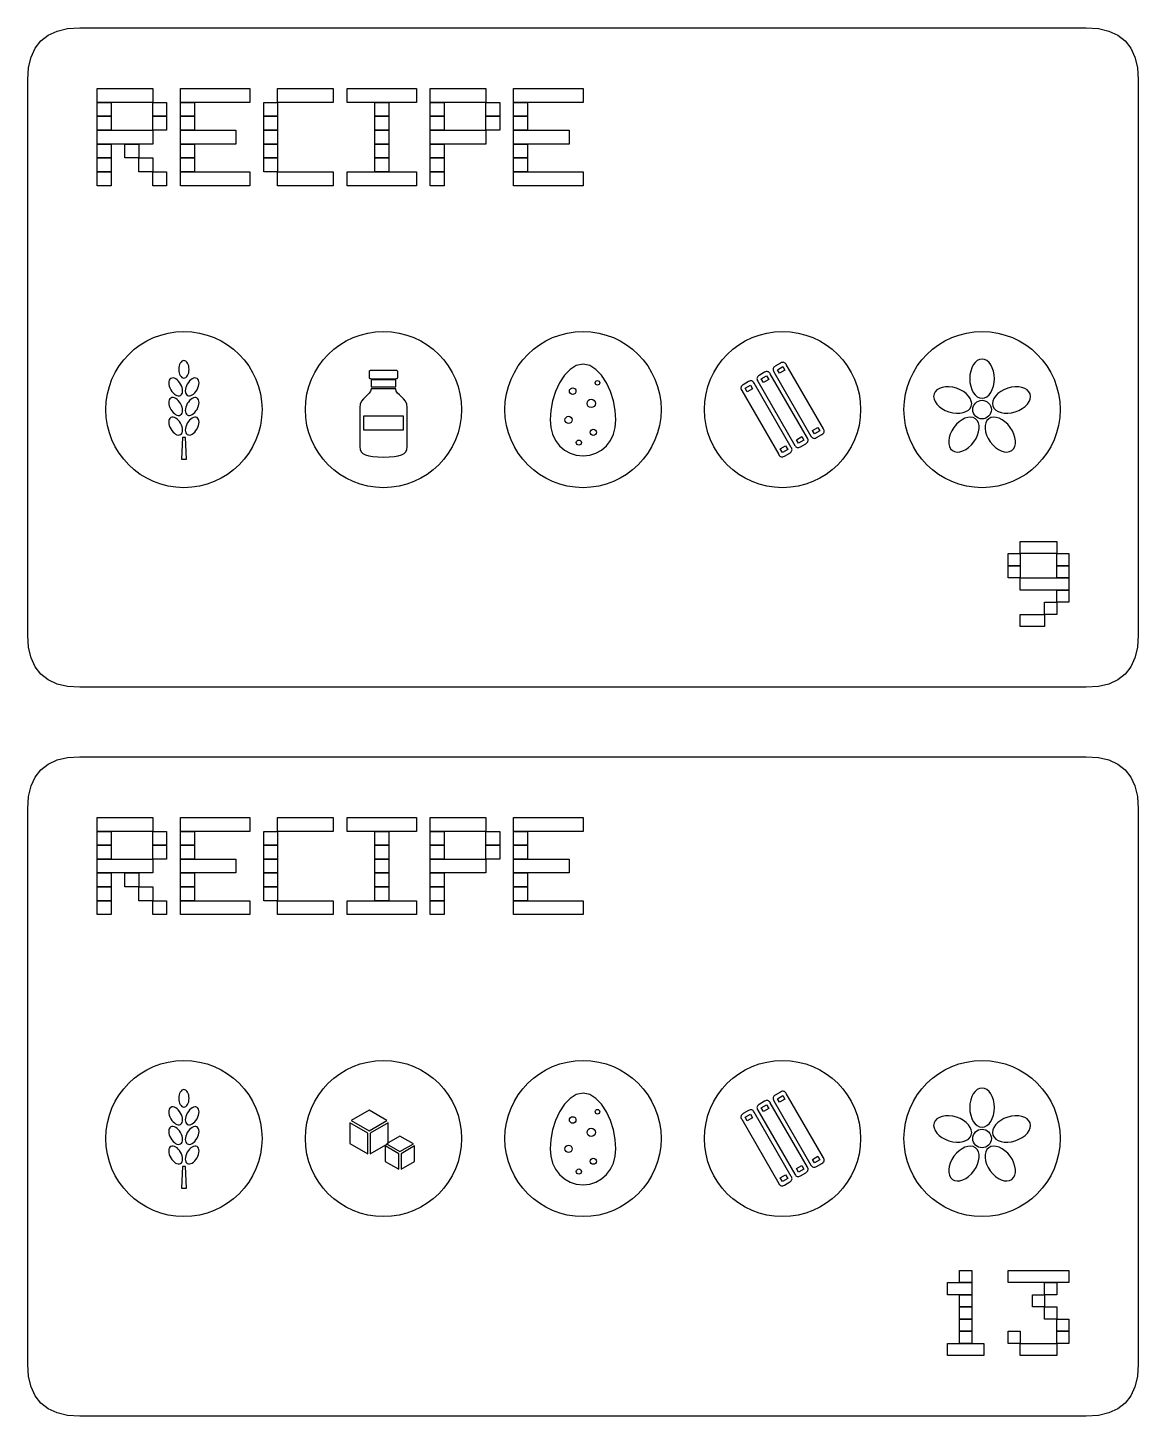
# Model space of a CAD drawing. Extents: x 4 to 296, y 4 to 585.
# Drawn here: x 4 to 68, y 147 to 227 of the extents above; entities that cross this region are included whole.
import ezdxf

# ---------------------------------------------------------------- set-up
doc = ezdxf.new("R2010")
doc.units = 0
doc.layers.add('CUT', color=1, linetype='CONTINUOUS')
doc.layers.add('RASTER', color=7, linetype='CONTINUOUS')

msp = doc.modelspace()

# ---------------------------------------------------------------- linework, layer by layer
at = {"layer": 'CUT'}
for points in [[(4, 224), (4.047, 224.703), (4.188, 225.313), (4.422, 225.828), (4.75, 226.25), (5.172, 226.578), (5.688, 226.813), (6.297, 226.953), (7, 227), (65, 227), (65.703, 226.953), (66.313, 226.813), (66.828, 226.578), (67.25, 226.25), (67.578, 225.828), (67.813, 225.313), (67.953, 224.703), (68, 224), (68, 192), (67.953, 191.297), (67.813, 190.688), (67.578, 190.172), (67.25, 189.75), (66.828, 189.422), (66.313, 189.188), (65.703, 189.047), (65, 189), (7, 189), (6.297, 189.047), (5.688, 189.188), (5.172, 189.422), (4.75, 189.75), (4.422, 190.172), (4.188, 190.688), (4.047, 191.297), (4, 192)], [(4, 182), (4.047, 182.703), (4.188, 183.313), (4.422, 183.828), (4.75, 184.25), (5.172, 184.578), (5.688, 184.813), (6.297, 184.953), (7, 185), (65, 185), (65.703, 184.953), (66.313, 184.813), (66.828, 184.578), (67.25, 184.25), (67.578, 183.828), (67.813, 183.313), (67.953, 182.703), (68, 182), (68, 150), (67.953, 149.297), (67.813, 148.688), (67.578, 148.172), (67.25, 147.75), (66.828, 147.422), (66.313, 147.188), (65.703, 147.047), (65, 147), (7, 147), (6.297, 147.047), (5.688, 147.188), (5.172, 147.422), (4.75, 147.75), (4.422, 148.172), (4.188, 148.688), (4.047, 149.297), (4, 150)]]:
    msp.add_lwpolyline(points, close=True, dxfattribs=at)
at = {"layer": 'RASTER'}
for points in [[(8, 223.5), (11.2, 223.5), (11.2, 222.7), (8, 222.7)], [(12.8, 223.5), (16.8, 223.5), (16.8, 222.7), (12.8, 222.7)], [(18.4, 223.5), (21.6, 223.5), (21.6, 222.7), (18.4, 222.7)], [(22.4, 223.5), (26.4, 223.5), (26.4, 222.7), (22.4, 222.7)], [(27.2, 223.5), (30.4, 223.5), (30.4, 222.7), (27.2, 222.7)], [(32, 223.5), (36, 223.5), (36, 222.7), (32, 222.7)], [(8, 222.7), (8.8, 222.7), (8.8, 221.9), (8, 221.9)], [(11.2, 222.7), (12, 222.7), (12, 221.9), (11.2, 221.9)], [(12.8, 222.7), (13.6, 222.7), (13.6, 221.9), (12.8, 221.9)], [(17.6, 222.7), (18.4, 222.7), (18.4, 221.9), (17.6, 221.9)], [(24, 222.7), (24.8, 222.7), (24.8, 221.9), (24, 221.9)], [(27.2, 222.7), (28, 222.7), (28, 221.9), (27.2, 221.9)], [(30.4, 222.7), (31.2, 222.7), (31.2, 221.9), (30.4, 221.9)], [(32, 222.7), (32.8, 222.7), (32.8, 221.9), (32, 221.9)], [(8, 221.9), (8.8, 221.9), (8.8, 221.1), (8, 221.1)], [(11.2, 221.9), (12, 221.9), (12, 221.1), (11.2, 221.1)], [(12.8, 221.9), (13.6, 221.9), (13.6, 221.1), (12.8, 221.1)], [(17.6, 221.9), (18.4, 221.9), (18.4, 221.1), (17.6, 221.1)], [(24, 221.9), (24.8, 221.9), (24.8, 221.1), (24, 221.1)], [(27.2, 221.9), (28, 221.9), (28, 221.1), (27.2, 221.1)], [(30.4, 221.9), (31.2, 221.9), (31.2, 221.1), (30.4, 221.1)], [(32, 221.9), (32.8, 221.9), (32.8, 221.1), (32, 221.1)], [(8, 221.1), (11.2, 221.1), (11.2, 220.3), (8, 220.3)], [(12.8, 221.1), (16, 221.1), (16, 220.3), (12.8, 220.3)], [(17.6, 221.1), (18.4, 221.1), (18.4, 220.3), (17.6, 220.3)], [(24, 221.1), (24.8, 221.1), (24.8, 220.3), (24, 220.3)], [(27.2, 221.1), (30.4, 221.1), (30.4, 220.3), (27.2, 220.3)], [(32, 221.1), (35.2, 221.1), (35.2, 220.3), (32, 220.3)], [(8, 220.3), (8.8, 220.3), (8.8, 219.5), (8, 219.5)], [(9.6, 220.3), (10.4, 220.3), (10.4, 219.5), (9.6, 219.5)], [(12.8, 220.3), (13.6, 220.3), (13.6, 219.5), (12.8, 219.5)], [(17.6, 220.3), (18.4, 220.3), (18.4, 219.5), (17.6, 219.5)], [(24, 220.3), (24.8, 220.3), (24.8, 219.5), (24, 219.5)], [(27.2, 220.3), (28, 220.3), (28, 219.5), (27.2, 219.5)], [(32, 220.3), (32.8, 220.3), (32.8, 219.5), (32, 219.5)], [(8, 219.5), (8.8, 219.5), (8.8, 218.7), (8, 218.7)], [(10.4, 219.5), (11.2, 219.5), (11.2, 218.7), (10.4, 218.7)], [(12.8, 219.5), (13.6, 219.5), (13.6, 218.7), (12.8, 218.7)], [(17.6, 219.5), (18.4, 219.5), (18.4, 218.7), (17.6, 218.7)], [(24, 219.5), (24.8, 219.5), (24.8, 218.7), (24, 218.7)], [(27.2, 219.5), (28, 219.5), (28, 218.7), (27.2, 218.7)], [(32, 219.5), (32.8, 219.5), (32.8, 218.7), (32, 218.7)], [(8, 218.7), (8.8, 218.7), (8.8, 217.9), (8, 217.9)], [(11.2, 218.7), (12, 218.7), (12, 217.9), (11.2, 217.9)], [(12.8, 218.7), (16.8, 218.7), (16.8, 217.9), (12.8, 217.9)], [(18.4, 218.7), (21.6, 218.7), (21.6, 217.9), (18.4, 217.9)], [(22.4, 218.7), (26.4, 218.7), (26.4, 217.9), (22.4, 217.9)], [(27.2, 218.7), (28, 218.7), (28, 217.9), (27.2, 217.9)], [(32, 218.7), (36, 218.7), (36, 217.9), (32, 217.9)], [(13.297, 207.317), (13.291, 207.418), (13.274, 207.513), (13.246, 207.599), (13.21, 207.674), (13.166, 207.735), (13.116, 207.782), (13.06, 207.811), (13, 207.822), (12.94, 207.811), (12.884, 207.782), (12.834, 207.735), (12.79, 207.674), (12.754, 207.599), (12.726, 207.513), (12.709, 207.418), (12.703, 207.317), (12.709, 207.215), (12.726, 207.12), (12.754, 207.034), (12.79, 206.96), (12.834, 206.898), (12.884, 206.851), (12.94, 206.822), (13, 206.812), (13.06, 206.822), (13.116, 206.851), (13.166, 206.898), (13.21, 206.96), (13.246, 207.034), (13.274, 207.12), (13.291, 207.215), (13.297, 207.317)], [(23.668, 207.138), (23.668, 206.901), (23.67, 206.873), (23.676, 206.849), (23.685, 206.828), (23.698, 206.812), (23.715, 206.799), (23.735, 206.789), (23.759, 206.784), (23.787, 206.782), (25.213, 206.782), (25.241, 206.784), (25.265, 206.789), (25.285, 206.799), (25.302, 206.812), (25.315, 206.828), (25.324, 206.849), (25.33, 206.873), (25.332, 206.901), (25.332, 207.138), (25.33, 207.166), (25.324, 207.19), (25.315, 207.211), (25.302, 207.228), (25.285, 207.24), (25.265, 207.25), (25.241, 207.255), (25.213, 207.257), (23.787, 207.257), (23.759, 207.255), (23.735, 207.25), (23.715, 207.24), (23.698, 207.228), (23.685, 207.211), (23.676, 207.19), (23.67, 207.166), (23.668, 207.138)], [(36, 207.614), (35.611, 207.534), (35.252, 207.313), (34.929, 206.975), (34.649, 206.544), (34.419, 206.047), (34.246, 205.509), (34.137, 204.953), (34.099, 204.406), (34.137, 203.976), (34.246, 203.58), (34.419, 203.226), (34.649, 202.921), (34.929, 202.672), (35.252, 202.485), (35.611, 202.368), (36, 202.327), (36.389, 202.368), (36.748, 202.485), (37.071, 202.672), (37.351, 202.921), (37.581, 203.226), (37.754, 203.58), (37.863, 203.976), (37.901, 204.406), (37.863, 204.953), (37.754, 205.509), (37.581, 206.047), (37.351, 206.544), (37.071, 206.975), (36.748, 207.313), (36.389, 207.534), (36, 207.614)], [(46.997, 207.179), (49.135, 203.475), (49.166, 203.428), (49.2, 203.392), (49.236, 203.366), (49.276, 203.35), (49.318, 203.344), (49.362, 203.349), (49.41, 203.363), (49.46, 203.388), (49.768, 203.566), (49.815, 203.597), (49.851, 203.631), (49.877, 203.667), (49.893, 203.707), (49.899, 203.748), (49.894, 203.793), (49.88, 203.841), (49.855, 203.891), (47.717, 207.594), (47.686, 207.641), (47.652, 207.677), (47.616, 207.703), (47.576, 207.719), (47.534, 207.725), (47.49, 207.72), (47.442, 207.706), (47.392, 207.681), (47.084, 207.503), (47.037, 207.472), (47.001, 207.438), (46.975, 207.402), (46.959, 207.363), (46.953, 207.321), (46.958, 207.276), (46.972, 207.229), (46.997, 207.179)], [(47.202, 207.297), (47.511, 207.476), (47.63, 207.27), (47.321, 207.092), (47.202, 207.297)], [(59.713, 206.782), (59.698, 207.009), (59.657, 207.221), (59.591, 207.413), (59.504, 207.58), (59.399, 207.718), (59.277, 207.822), (59.144, 207.888), (59, 207.911), (58.856, 207.888), (58.723, 207.822), (58.601, 207.718), (58.496, 207.58), (58.409, 207.413), (58.343, 207.221), (58.302, 207.009), (58.287, 206.782), (58.302, 206.555), (58.343, 206.343), (58.409, 206.151), (58.496, 205.984), (58.601, 205.846), (58.723, 205.742), (58.856, 205.676), (59, 205.653), (59.144, 205.676), (59.277, 205.742), (59.399, 205.846), (59.504, 205.984), (59.591, 206.151), (59.657, 206.343), (59.698, 206.555), (59.713, 206.782)], [(12.808, 206.47), (12.745, 206.565), (12.676, 206.648), (12.602, 206.715), (12.525, 206.768), (12.449, 206.803), (12.375, 206.821), (12.305, 206.818), (12.243, 206.795), (12.191, 206.753), (12.155, 206.694), (12.133, 206.621), (12.125, 206.537), (12.132, 206.445), (12.154, 206.347), (12.191, 206.245), (12.242, 206.143), (12.304, 206.048), (12.374, 205.966), (12.448, 205.898), (12.524, 205.846), (12.601, 205.81), (12.675, 205.793), (12.744, 205.795), (12.807, 205.818), (12.858, 205.861), (12.895, 205.92), (12.917, 205.993), (12.924, 206.077), (12.917, 206.169), (12.895, 206.267), (12.859, 206.368), (12.808, 206.47)], [(13.758, 206.143), (13.809, 206.245), (13.846, 206.347), (13.868, 206.445), (13.875, 206.537), (13.867, 206.621), (13.845, 206.694), (13.809, 206.753), (13.757, 206.795), (13.695, 206.818), (13.625, 206.821), (13.551, 206.803), (13.475, 206.768), (13.398, 206.715), (13.324, 206.648), (13.255, 206.565), (13.192, 206.47), (13.141, 206.368), (13.105, 206.267), (13.083, 206.169), (13.076, 206.077), (13.083, 205.993), (13.105, 205.92), (13.142, 205.861), (13.193, 205.818), (13.256, 205.795), (13.325, 205.793), (13.399, 205.81), (13.476, 205.846), (13.552, 205.898), (13.626, 205.966), (13.696, 206.048), (13.758, 206.143)], [(23.787, 206.723), (23.787, 206.307), (25.213, 206.307), (25.213, 206.723), (23.787, 206.723)], [(45.145, 206.109), (47.283, 202.406), (47.314, 202.359), (47.348, 202.323), (47.384, 202.297), (47.424, 202.281), (47.466, 202.275), (47.51, 202.28), (47.558, 202.294), (47.608, 202.319), (47.916, 202.497), (47.963, 202.528), (47.999, 202.562), (48.025, 202.598), (48.041, 202.637), (48.047, 202.679), (48.042, 202.724), (48.028, 202.771), (48.003, 202.821), (45.865, 206.525), (45.834, 206.572), (45.8, 206.608), (45.764, 206.634), (45.724, 206.65), (45.682, 206.656), (45.638, 206.651), (45.59, 206.637), (45.54, 206.612), (45.232, 206.434), (45.185, 206.403), (45.149, 206.369), (45.123, 206.333), (45.107, 206.293), (45.101, 206.252), (45.106, 206.207), (45.12, 206.159), (45.145, 206.109)], [(45.351, 206.228), (45.659, 206.406), (45.778, 206.201), (45.469, 206.022), (45.351, 206.228)], [(46.071, 206.644), (48.209, 202.94), (48.24, 202.894), (48.274, 202.858), (48.31, 202.832), (48.35, 202.816), (48.392, 202.81), (48.436, 202.814), (48.484, 202.829), (48.534, 202.853), (48.842, 203.031), (48.889, 203.062), (48.925, 203.096), (48.951, 203.133), (48.967, 203.172), (48.973, 203.214), (48.968, 203.259), (48.954, 203.306), (48.929, 203.356), (46.791, 207.06), (46.76, 207.106), (46.726, 207.142), (46.69, 207.168), (46.65, 207.184), (46.608, 207.19), (46.564, 207.186), (46.516, 207.171), (46.466, 207.147), (46.158, 206.969), (46.111, 206.938), (46.075, 206.904), (46.049, 206.867), (46.033, 206.828), (46.027, 206.786), (46.032, 206.741), (46.046, 206.694), (46.071, 206.644)], [(46.276, 206.763), (46.585, 206.941), (46.704, 206.735), (46.395, 206.557), (46.276, 206.763)], [(12.808, 205.342), (12.745, 205.437), (12.676, 205.519), (12.602, 205.587), (12.525, 205.639), (12.449, 205.675), (12.375, 205.692), (12.305, 205.69), (12.243, 205.667), (12.191, 205.624), (12.155, 205.565), (12.133, 205.492), (12.125, 205.408), (12.132, 205.316), (12.154, 205.218), (12.191, 205.117), (12.242, 205.015), (12.304, 204.92), (12.374, 204.837), (12.448, 204.77), (12.524, 204.717), (12.601, 204.682), (12.675, 204.664), (12.744, 204.667), (12.807, 204.69), (12.858, 204.732), (12.895, 204.791), (12.917, 204.864), (12.924, 204.948), (12.917, 205.04), (12.895, 205.138), (12.859, 205.24), (12.808, 205.342)], [(13.758, 205.015), (13.809, 205.117), (13.846, 205.218), (13.868, 205.316), (13.875, 205.408), (13.867, 205.492), (13.845, 205.565), (13.809, 205.624), (13.757, 205.667), (13.695, 205.69), (13.625, 205.692), (13.551, 205.675), (13.475, 205.639), (13.398, 205.587), (13.324, 205.519), (13.255, 205.437), (13.192, 205.342), (13.141, 205.24), (13.105, 205.138), (13.083, 205.04), (13.076, 204.948), (13.083, 204.864), (13.105, 204.791), (13.142, 204.732), (13.193, 204.69), (13.256, 204.667), (13.325, 204.664), (13.399, 204.682), (13.476, 204.717), (13.552, 204.77), (13.626, 204.837), (13.696, 204.92), (13.758, 205.015)], [(23.787, 206.188), (23.759, 206.064), (23.685, 205.954), (23.58, 205.85), (23.461, 205.743), (23.341, 205.624), (23.236, 205.486), (23.162, 205.321), (23.134, 205.119), (23.134, 202.862), (23.154, 202.7), (23.214, 202.568), (23.315, 202.465), (23.461, 202.386), (23.65, 202.33), (23.886, 202.294), (24.168, 202.274), (24.5, 202.268), (24.832, 202.274), (25.114, 202.294), (25.35, 202.33), (25.539, 202.386), (25.685, 202.465), (25.786, 202.568), (25.846, 202.7), (25.866, 202.862), (25.866, 205.119), (25.838, 205.321), (25.764, 205.486), (25.659, 205.624), (25.54, 205.743), (25.42, 205.85), (25.315, 205.954), (25.241, 206.064), (25.213, 206.188), (23.787, 206.188)], [(57.525, 206.229), (57.305, 206.285), (57.09, 206.311), (56.888, 206.308), (56.702, 206.277), (56.538, 206.219), (56.402, 206.136), (56.298, 206.029), (56.232, 205.899), (56.209, 205.756), (56.23, 205.608), (56.292, 205.461), (56.39, 205.318), (56.522, 205.184), (56.684, 205.062), (56.873, 204.957), (57.085, 204.873), (57.306, 204.816), (57.52, 204.79), (57.723, 204.794), (57.908, 204.825), (58.072, 204.882), (58.208, 204.965), (58.312, 205.072), (58.379, 205.202), (58.401, 205.346), (58.38, 205.493), (58.318, 205.641), (58.22, 205.783), (58.088, 205.918), (57.926, 206.04), (57.737, 206.145), (57.525, 206.229)], [(60.915, 204.873), (61.127, 204.957), (61.316, 205.062), (61.478, 205.184), (61.61, 205.318), (61.708, 205.461), (61.77, 205.608), (61.791, 205.756), (61.768, 205.899), (61.702, 206.029), (61.598, 206.136), (61.462, 206.219), (61.298, 206.277), (61.112, 206.308), (60.91, 206.311), (60.695, 206.285), (60.475, 206.229), (60.263, 206.145), (60.074, 206.04), (59.912, 205.918), (59.78, 205.783), (59.682, 205.641), (59.62, 205.493), (59.599, 205.346), (59.621, 205.202), (59.688, 205.072), (59.792, 204.965), (59.928, 204.882), (60.092, 204.825), (60.277, 204.794), (60.48, 204.79), (60.694, 204.816), (60.915, 204.873)], [(12.808, 204.213), (12.745, 204.308), (12.676, 204.39), (12.602, 204.458), (12.525, 204.511), (12.449, 204.546), (12.375, 204.563), (12.305, 204.561), (12.243, 204.538), (12.191, 204.495), (12.155, 204.436), (12.133, 204.364), (12.125, 204.28), (12.132, 204.187), (12.154, 204.089), (12.191, 203.988), (12.242, 203.886), (12.304, 203.791), (12.374, 203.709), (12.448, 203.641), (12.524, 203.589), (12.601, 203.553), (12.675, 203.536), (12.744, 203.538), (12.807, 203.561), (12.858, 203.604), (12.895, 203.663), (12.917, 203.736), (12.924, 203.82), (12.917, 203.912), (12.895, 204.01), (12.859, 204.111), (12.808, 204.213)], [(13.758, 203.886), (13.809, 203.988), (13.846, 204.089), (13.868, 204.187), (13.875, 204.28), (13.867, 204.364), (13.845, 204.436), (13.809, 204.495), (13.757, 204.538), (13.695, 204.561), (13.625, 204.563), (13.551, 204.546), (13.475, 204.511), (13.398, 204.458), (13.324, 204.39), (13.255, 204.308), (13.192, 204.213), (13.141, 204.111), (13.105, 204.01), (13.083, 203.912), (13.076, 203.82), (13.083, 203.736), (13.105, 203.663), (13.142, 203.604), (13.193, 203.561), (13.256, 203.538), (13.325, 203.536), (13.399, 203.553), (13.476, 203.589), (13.552, 203.641), (13.626, 203.709), (13.696, 203.791), (13.758, 203.886)], [(23.371, 204.644), (25.629, 204.644), (25.629, 203.812), (23.371, 203.812), (23.371, 204.644)], [(57.376, 203.977), (57.254, 203.785), (57.163, 203.589), (57.103, 203.395), (57.076, 203.209), (57.08, 203.035), (57.117, 202.88), (57.186, 202.748), (57.289, 202.645), (57.419, 202.579), (57.566, 202.554), (57.725, 202.567), (57.891, 202.616), (58.06, 202.7), (58.226, 202.817), (58.384, 202.964), (58.529, 203.139), (58.651, 203.332), (58.742, 203.528), (58.802, 203.721), (58.829, 203.908), (58.825, 204.081), (58.788, 204.237), (58.719, 204.368), (58.616, 204.471), (58.486, 204.537), (58.339, 204.563), (58.18, 204.55), (58.014, 204.5), (57.845, 204.416), (57.679, 204.3), (57.521, 204.153), (57.376, 203.977)], [(59.471, 203.139), (59.616, 202.964), (59.774, 202.817), (59.94, 202.7), (60.109, 202.616), (60.275, 202.567), (60.434, 202.554), (60.581, 202.579), (60.711, 202.645), (60.814, 202.748), (60.883, 202.88), (60.92, 203.035), (60.924, 203.209), (60.897, 203.395), (60.837, 203.589), (60.746, 203.785), (60.624, 203.977), (60.479, 204.153), (60.321, 204.3), (60.155, 204.416), (59.986, 204.5), (59.82, 204.55), (59.661, 204.563), (59.514, 204.537), (59.384, 204.471), (59.281, 204.368), (59.212, 204.237), (59.175, 204.081), (59.171, 203.908), (59.198, 203.721), (59.258, 203.528), (59.349, 203.332), (59.471, 203.139)], [(12.911, 203.396), (12.852, 202.149), (13.149, 202.149), (13.089, 203.396), (12.911, 203.396)], [(48.296, 203.265), (48.605, 203.443), (48.724, 203.237), (48.415, 203.059), (48.296, 203.265)], [(49.222, 203.799), (49.531, 203.978), (49.649, 203.772), (49.341, 203.594), (49.222, 203.799)], [(47.37, 202.73), (47.679, 202.908), (47.798, 202.703), (47.489, 202.524), (47.37, 202.73)], [(61.2, 197.4), (63.3, 197.4), (63.3, 196.7), (61.2, 196.7)], [(60.5, 196.7), (61.2, 196.7), (61.2, 196), (60.5, 196)], [(60.5, 196), (61.2, 196), (61.2, 195.3), (60.5, 195.3)], [(63.3, 196.7), (64, 196.7), (64, 196), (63.3, 196)], [(63.3, 196), (64, 196), (64, 195.3), (63.3, 195.3)], [(61.2, 195.3), (64, 195.3), (64, 194.6), (61.2, 194.6)], [(63.3, 194.6), (64, 194.6), (64, 193.9), (63.3, 193.9)], [(62.6, 193.9), (63.3, 193.9), (63.3, 193.2), (62.6, 193.2)], [(61.2, 193.2), (62.6, 193.2), (62.6, 192.5), (61.2, 192.5)], [(8, 181.5), (11.2, 181.5), (11.2, 180.7), (8, 180.7)], [(12.8, 181.5), (16.8, 181.5), (16.8, 180.7), (12.8, 180.7)], [(18.4, 181.5), (21.6, 181.5), (21.6, 180.7), (18.4, 180.7)], [(22.4, 181.5), (26.4, 181.5), (26.4, 180.7), (22.4, 180.7)], [(27.2, 181.5), (30.4, 181.5), (30.4, 180.7), (27.2, 180.7)], [(32, 181.5), (36, 181.5), (36, 180.7), (32, 180.7)], [(8, 180.7), (8.8, 180.7), (8.8, 179.9), (8, 179.9)], [(11.2, 180.7), (12, 180.7), (12, 179.9), (11.2, 179.9)], [(12.8, 180.7), (13.6, 180.7), (13.6, 179.9), (12.8, 179.9)], [(17.6, 180.7), (18.4, 180.7), (18.4, 179.9), (17.6, 179.9)], [(24, 180.7), (24.8, 180.7), (24.8, 179.9), (24, 179.9)], [(27.2, 180.7), (28, 180.7), (28, 179.9), (27.2, 179.9)], [(30.4, 180.7), (31.2, 180.7), (31.2, 179.9), (30.4, 179.9)], [(32, 180.7), (32.8, 180.7), (32.8, 179.9), (32, 179.9)], [(8, 179.9), (8.8, 179.9), (8.8, 179.1), (8, 179.1)], [(11.2, 179.9), (12, 179.9), (12, 179.1), (11.2, 179.1)], [(12.8, 179.9), (13.6, 179.9), (13.6, 179.1), (12.8, 179.1)], [(17.6, 179.9), (18.4, 179.9), (18.4, 179.1), (17.6, 179.1)], [(24, 179.9), (24.8, 179.9), (24.8, 179.1), (24, 179.1)], [(27.2, 179.9), (28, 179.9), (28, 179.1), (27.2, 179.1)], [(30.4, 179.9), (31.2, 179.9), (31.2, 179.1), (30.4, 179.1)], [(32, 179.9), (32.8, 179.9), (32.8, 179.1), (32, 179.1)], [(8, 179.1), (11.2, 179.1), (11.2, 178.3), (8, 178.3)], [(12.8, 179.1), (16, 179.1), (16, 178.3), (12.8, 178.3)], [(17.6, 179.1), (18.4, 179.1), (18.4, 178.3), (17.6, 178.3)], [(24, 179.1), (24.8, 179.1), (24.8, 178.3), (24, 178.3)], [(27.2, 179.1), (30.4, 179.1), (30.4, 178.3), (27.2, 178.3)], [(32, 179.1), (35.2, 179.1), (35.2, 178.3), (32, 178.3)], [(8, 178.3), (8.8, 178.3), (8.8, 177.5), (8, 177.5)], [(9.6, 178.3), (10.4, 178.3), (10.4, 177.5), (9.6, 177.5)], [(12.8, 178.3), (13.6, 178.3), (13.6, 177.5), (12.8, 177.5)], [(17.6, 178.3), (18.4, 178.3), (18.4, 177.5), (17.6, 177.5)], [(24, 178.3), (24.8, 178.3), (24.8, 177.5), (24, 177.5)], [(27.2, 178.3), (28, 178.3), (28, 177.5), (27.2, 177.5)], [(32, 178.3), (32.8, 178.3), (32.8, 177.5), (32, 177.5)], [(8, 177.5), (8.8, 177.5), (8.8, 176.7), (8, 176.7)], [(10.4, 177.5), (11.2, 177.5), (11.2, 176.7), (10.4, 176.7)], [(12.8, 177.5), (13.6, 177.5), (13.6, 176.7), (12.8, 176.7)], [(17.6, 177.5), (18.4, 177.5), (18.4, 176.7), (17.6, 176.7)], [(24, 177.5), (24.8, 177.5), (24.8, 176.7), (24, 176.7)], [(27.2, 177.5), (28, 177.5), (28, 176.7), (27.2, 176.7)], [(32, 177.5), (32.8, 177.5), (32.8, 176.7), (32, 176.7)], [(8, 176.7), (8.8, 176.7), (8.8, 175.9), (8, 175.9)], [(11.2, 176.7), (12, 176.7), (12, 175.9), (11.2, 175.9)], [(12.8, 176.7), (16.8, 176.7), (16.8, 175.9), (12.8, 175.9)], [(18.4, 176.7), (21.6, 176.7), (21.6, 175.9), (18.4, 175.9)], [(22.4, 176.7), (26.4, 176.7), (26.4, 175.9), (22.4, 175.9)], [(27.2, 176.7), (28, 176.7), (28, 175.9), (27.2, 175.9)], [(32, 176.7), (36, 176.7), (36, 175.9), (32, 175.9)], [(13.297, 165.317), (13.291, 165.418), (13.274, 165.513), (13.246, 165.599), (13.21, 165.674), (13.166, 165.735), (13.116, 165.782), (13.06, 165.811), (13, 165.822), (12.94, 165.811), (12.884, 165.782), (12.834, 165.735), (12.79, 165.674), (12.754, 165.599), (12.726, 165.513), (12.709, 165.418), (12.703, 165.317), (12.709, 165.215), (12.726, 165.12), (12.754, 165.034), (12.79, 164.96), (12.834, 164.898), (12.884, 164.851), (12.94, 164.822), (13, 164.812), (13.06, 164.822), (13.116, 164.851), (13.166, 164.898), (13.21, 164.96), (13.246, 165.034), (13.274, 165.12), (13.291, 165.215), (13.297, 165.317)], [(36, 165.614), (35.611, 165.534), (35.252, 165.313), (34.929, 164.975), (34.649, 164.544), (34.419, 164.047), (34.246, 163.509), (34.137, 162.953), (34.099, 162.406), (34.137, 161.976), (34.246, 161.58), (34.419, 161.226), (34.649, 160.921), (34.929, 160.672), (35.252, 160.485), (35.611, 160.368), (36, 160.327), (36.389, 160.368), (36.748, 160.485), (37.071, 160.672), (37.351, 160.921), (37.581, 161.226), (37.754, 161.58), (37.863, 161.976), (37.901, 162.406), (37.863, 162.953), (37.754, 163.509), (37.581, 164.047), (37.351, 164.544), (37.071, 164.975), (36.748, 165.313), (36.389, 165.534), (36, 165.614)], [(46.997, 165.179), (49.135, 161.475), (49.166, 161.428), (49.2, 161.392), (49.236, 161.366), (49.276, 161.35), (49.318, 161.344), (49.362, 161.349), (49.41, 161.363), (49.46, 161.388), (49.768, 161.566), (49.815, 161.597), (49.851, 161.631), (49.877, 161.667), (49.893, 161.707), (49.899, 161.748), (49.894, 161.793), (49.88, 161.841), (49.855, 161.891), (47.717, 165.594), (47.686, 165.641), (47.652, 165.677), (47.616, 165.703), (47.576, 165.719), (47.534, 165.725), (47.49, 165.72), (47.442, 165.706), (47.392, 165.681), (47.084, 165.503), (47.037, 165.472), (47.001, 165.438), (46.975, 165.402), (46.959, 165.363), (46.953, 165.321), (46.958, 165.276), (46.972, 165.229), (46.997, 165.179)], [(59.713, 164.782), (59.698, 165.009), (59.657, 165.221), (59.591, 165.413), (59.504, 165.58), (59.399, 165.718), (59.277, 165.822), (59.144, 165.888), (59, 165.911), (58.856, 165.888), (58.723, 165.822), (58.601, 165.718), (58.496, 165.58), (58.409, 165.413), (58.343, 165.221), (58.302, 165.009), (58.287, 164.782), (58.302, 164.555), (58.343, 164.343), (58.409, 164.151), (58.496, 163.984), (58.601, 163.846), (58.723, 163.742), (58.856, 163.676), (59, 163.653), (59.144, 163.676), (59.277, 163.742), (59.399, 163.846), (59.504, 163.984), (59.591, 164.151), (59.657, 164.343), (59.698, 164.555), (59.713, 164.782)], [(12.808, 164.47), (12.745, 164.565), (12.676, 164.648), (12.602, 164.715), (12.525, 164.768), (12.449, 164.803), (12.375, 164.821), (12.305, 164.818), (12.243, 164.795), (12.191, 164.753), (12.155, 164.694), (12.133, 164.621), (12.125, 164.537), (12.132, 164.445), (12.154, 164.347), (12.191, 164.245), (12.242, 164.143), (12.304, 164.048), (12.374, 163.966), (12.448, 163.898), (12.524, 163.846), (12.601, 163.81), (12.675, 163.793), (12.744, 163.795), (12.807, 163.818), (12.858, 163.861), (12.895, 163.92), (12.917, 163.993), (12.924, 164.077), (12.917, 164.169), (12.895, 164.267), (12.859, 164.368), (12.808, 164.47)], [(13.758, 164.143), (13.809, 164.245), (13.846, 164.347), (13.868, 164.445), (13.875, 164.537), (13.867, 164.621), (13.845, 164.694), (13.809, 164.753), (13.757, 164.795), (13.695, 164.818), (13.625, 164.821), (13.551, 164.803), (13.475, 164.768), (13.398, 164.715), (13.324, 164.648), (13.255, 164.565), (13.192, 164.47), (13.141, 164.368), (13.105, 164.267), (13.083, 164.169), (13.076, 164.077), (13.083, 163.993), (13.105, 163.92), (13.142, 163.861), (13.193, 163.818), (13.256, 163.795), (13.325, 163.793), (13.399, 163.81), (13.476, 163.846), (13.552, 163.898), (13.626, 163.966), (13.696, 164.048), (13.758, 164.143)], [(46.071, 164.644), (48.209, 160.94), (48.24, 160.894), (48.274, 160.858), (48.31, 160.832), (48.35, 160.816), (48.392, 160.81), (48.436, 160.814), (48.484, 160.829), (48.534, 160.853), (48.842, 161.031), (48.889, 161.062), (48.925, 161.096), (48.951, 161.133), (48.967, 161.172), (48.973, 161.214), (48.968, 161.259), (48.954, 161.306), (48.929, 161.356), (46.791, 165.06), (46.76, 165.106), (46.726, 165.142), (46.69, 165.168), (46.65, 165.184), (46.608, 165.19), (46.564, 165.186), (46.516, 165.171), (46.466, 165.147), (46.158, 164.969), (46.111, 164.938), (46.075, 164.904), (46.049, 164.867), (46.033, 164.828), (46.027, 164.786), (46.032, 164.741), (46.046, 164.694), (46.071, 164.644)], [(46.276, 164.763), (46.585, 164.941), (46.704, 164.735), (46.395, 164.557), (46.276, 164.763)], [(47.202, 165.297), (47.511, 165.476), (47.63, 165.27), (47.321, 165.092), (47.202, 165.297)], [(23.668, 164.628), (22.635, 164.034), (23.668, 163.44), (24.702, 164.034), (23.668, 164.628)], [(45.145, 164.109), (47.283, 160.406), (47.314, 160.359), (47.348, 160.323), (47.384, 160.297), (47.424, 160.281), (47.466, 160.275), (47.51, 160.28), (47.558, 160.294), (47.608, 160.319), (47.916, 160.497), (47.963, 160.528), (47.999, 160.562), (48.025, 160.598), (48.041, 160.637), (48.047, 160.679), (48.042, 160.724), (48.028, 160.771), (48.003, 160.821), (45.865, 164.525), (45.834, 164.572), (45.8, 164.608), (45.764, 164.634), (45.724, 164.65), (45.682, 164.656), (45.638, 164.651), (45.59, 164.637), (45.54, 164.612), (45.232, 164.434), (45.185, 164.403), (45.149, 164.369), (45.123, 164.333), (45.107, 164.293), (45.101, 164.252), (45.106, 164.207), (45.12, 164.159), (45.145, 164.109)], [(45.351, 164.228), (45.659, 164.406), (45.778, 164.201), (45.469, 164.022), (45.351, 164.228)], [(57.525, 164.229), (57.305, 164.285), (57.09, 164.311), (56.888, 164.308), (56.702, 164.277), (56.538, 164.219), (56.402, 164.136), (56.298, 164.029), (56.232, 163.899), (56.209, 163.756), (56.23, 163.608), (56.292, 163.461), (56.39, 163.318), (56.522, 163.184), (56.684, 163.062), (56.873, 162.957), (57.085, 162.873), (57.306, 162.816), (57.52, 162.79), (57.723, 162.794), (57.908, 162.825), (58.072, 162.882), (58.208, 162.965), (58.312, 163.072), (58.379, 163.202), (58.401, 163.346), (58.38, 163.493), (58.318, 163.641), (58.22, 163.783), (58.088, 163.918), (57.926, 164.04), (57.737, 164.145), (57.525, 164.229)], [(60.915, 162.873), (61.127, 162.957), (61.316, 163.062), (61.478, 163.184), (61.61, 163.318), (61.708, 163.461), (61.77, 163.608), (61.791, 163.756), (61.768, 163.899), (61.702, 164.029), (61.598, 164.136), (61.462, 164.219), (61.298, 164.277), (61.112, 164.308), (60.91, 164.311), (60.695, 164.285), (60.475, 164.229), (60.263, 164.145), (60.074, 164.04), (59.912, 163.918), (59.78, 163.783), (59.682, 163.641), (59.62, 163.493), (59.599, 163.346), (59.621, 163.202), (59.688, 163.072), (59.792, 162.965), (59.928, 162.882), (60.092, 162.825), (60.277, 162.794), (60.48, 162.79), (60.694, 162.816), (60.915, 162.873)], [(12.808, 163.342), (12.745, 163.437), (12.676, 163.519), (12.602, 163.587), (12.525, 163.639), (12.449, 163.675), (12.375, 163.692), (12.305, 163.69), (12.243, 163.667), (12.191, 163.624), (12.155, 163.565), (12.133, 163.492), (12.125, 163.408), (12.132, 163.316), (12.154, 163.218), (12.191, 163.117), (12.242, 163.015), (12.304, 162.92), (12.374, 162.837), (12.448, 162.77), (12.524, 162.717), (12.601, 162.682), (12.675, 162.664), (12.744, 162.667), (12.807, 162.69), (12.858, 162.732), (12.895, 162.791), (12.917, 162.864), (12.924, 162.948), (12.917, 163.04), (12.895, 163.138), (12.859, 163.24), (12.808, 163.342)], [(13.758, 163.015), (13.809, 163.117), (13.846, 163.218), (13.868, 163.316), (13.875, 163.408), (13.867, 163.492), (13.845, 163.565), (13.809, 163.624), (13.757, 163.667), (13.695, 163.69), (13.625, 163.692), (13.551, 163.675), (13.475, 163.639), (13.398, 163.587), (13.324, 163.519), (13.255, 163.437), (13.192, 163.342), (13.141, 163.24), (13.105, 163.138), (13.083, 163.04), (13.076, 162.948), (13.083, 162.864), (13.105, 162.791), (13.142, 162.732), (13.193, 162.69), (13.256, 162.667), (13.325, 162.664), (13.399, 162.682), (13.476, 162.717), (13.552, 162.77), (13.626, 162.837), (13.696, 162.92), (13.758, 163.015)], [(22.562, 163.909), (22.562, 162.721), (23.596, 162.127), (23.596, 163.315), (22.562, 163.909)], [(23.741, 163.315), (23.741, 162.127), (24.774, 162.721), (24.774, 163.909), (23.741, 163.315)], [(12.808, 162.213), (12.745, 162.308), (12.676, 162.39), (12.602, 162.458), (12.525, 162.511), (12.449, 162.546), (12.375, 162.563), (12.305, 162.561), (12.243, 162.538), (12.191, 162.495), (12.155, 162.436), (12.133, 162.364), (12.125, 162.28), (12.132, 162.187), (12.154, 162.089), (12.191, 161.988), (12.242, 161.886), (12.304, 161.791), (12.374, 161.709), (12.448, 161.641), (12.524, 161.589), (12.601, 161.553), (12.675, 161.536), (12.744, 161.538), (12.807, 161.561), (12.858, 161.604), (12.895, 161.663), (12.917, 161.736), (12.924, 161.82), (12.917, 161.912), (12.895, 162.01), (12.859, 162.111), (12.808, 162.213)], [(13.758, 161.886), (13.809, 161.988), (13.846, 162.089), (13.868, 162.187), (13.875, 162.28), (13.867, 162.364), (13.845, 162.436), (13.809, 162.495), (13.757, 162.538), (13.695, 162.561), (13.625, 162.563), (13.551, 162.546), (13.475, 162.511), (13.398, 162.458), (13.324, 162.39), (13.255, 162.308), (13.192, 162.213), (13.141, 162.111), (13.105, 162.01), (13.083, 161.912), (13.076, 161.82), (13.083, 161.736), (13.105, 161.663), (13.142, 161.604), (13.193, 161.561), (13.256, 161.538), (13.325, 161.536), (13.399, 161.553), (13.476, 161.589), (13.552, 161.641), (13.626, 161.709), (13.696, 161.791), (13.758, 161.886)], [(24.603, 162.572), (24.603, 161.681), (25.378, 161.236), (25.378, 162.127), (24.603, 162.572)], [(25.45, 163.143), (24.675, 162.697), (25.45, 162.252), (26.226, 162.697), (25.45, 163.143)], [(25.523, 162.127), (25.523, 161.236), (26.298, 161.681), (26.298, 162.572), (25.523, 162.127)], [(57.376, 161.977), (57.254, 161.785), (57.163, 161.589), (57.103, 161.395), (57.076, 161.209), (57.08, 161.035), (57.117, 160.88), (57.186, 160.748), (57.289, 160.645), (57.419, 160.579), (57.566, 160.554), (57.725, 160.567), (57.891, 160.616), (58.06, 160.7), (58.226, 160.817), (58.384, 160.964), (58.529, 161.139), (58.651, 161.332), (58.742, 161.528), (58.802, 161.721), (58.829, 161.908), (58.825, 162.081), (58.788, 162.237), (58.719, 162.368), (58.616, 162.471), (58.486, 162.537), (58.339, 162.563), (58.18, 162.55), (58.014, 162.5), (57.845, 162.416), (57.679, 162.3), (57.521, 162.153), (57.376, 161.977)], [(59.471, 161.139), (59.616, 160.964), (59.774, 160.817), (59.94, 160.7), (60.109, 160.616), (60.275, 160.567), (60.434, 160.554), (60.581, 160.579), (60.711, 160.645), (60.814, 160.748), (60.883, 160.88), (60.92, 161.035), (60.924, 161.209), (60.897, 161.395), (60.837, 161.589), (60.746, 161.785), (60.624, 161.977), (60.479, 162.153), (60.321, 162.3), (60.155, 162.416), (59.986, 162.5), (59.82, 162.55), (59.661, 162.563), (59.514, 162.537), (59.384, 162.471), (59.281, 162.368), (59.212, 162.237), (59.175, 162.081), (59.171, 161.908), (59.198, 161.721), (59.258, 161.528), (59.349, 161.332), (59.471, 161.139)], [(49.222, 161.799), (49.531, 161.978), (49.649, 161.772), (49.341, 161.594), (49.222, 161.799)], [(12.911, 161.396), (12.852, 160.149), (13.149, 160.149), (13.089, 161.396), (12.911, 161.396)], [(47.37, 160.73), (47.679, 160.908), (47.798, 160.703), (47.489, 160.524), (47.37, 160.73)], [(48.296, 161.265), (48.605, 161.443), (48.724, 161.237), (48.415, 161.059), (48.296, 161.265)], [(57.7, 155.4), (58.4, 155.4), (58.4, 154.7), (57.7, 154.7)], [(60.5, 155.4), (64, 155.4), (64, 154.7), (60.5, 154.7)], [(57, 154.7), (58.4, 154.7), (58.4, 154), (57, 154)], [(62.6, 154.7), (63.3, 154.7), (63.3, 154), (62.6, 154)], [(57.7, 154), (58.4, 154), (58.4, 153.3), (57.7, 153.3)], [(61.9, 154), (62.6, 154), (62.6, 153.3), (61.9, 153.3)], [(57.7, 153.3), (58.4, 153.3), (58.4, 152.6), (57.7, 152.6)], [(62.6, 153.3), (63.3, 153.3), (63.3, 152.6), (62.6, 152.6)], [(57.7, 152.6), (58.4, 152.6), (58.4, 151.9), (57.7, 151.9)], [(63.3, 152.6), (64, 152.6), (64, 151.9), (63.3, 151.9)], [(57.7, 151.9), (58.4, 151.9), (58.4, 151.2), (57.7, 151.2)], [(60.5, 151.9), (61.2, 151.9), (61.2, 151.2), (60.5, 151.2)], [(63.3, 151.9), (64, 151.9), (64, 151.2), (63.3, 151.2)], [(57, 151.2), (59.1, 151.2), (59.1, 150.5), (57, 150.5)], [(61.2, 151.2), (63.3, 151.2), (63.3, 150.5), (61.2, 150.5)]]:
    msp.add_lwpolyline(points, close=True, dxfattribs=at)
for centre, radius in [((13, 205), 4.5), ((24.5, 205), 4.5), ((36, 205), 4.5), ((47.5, 205), 4.5), ((59, 205), 4.5), ((36.832, 206.544), 0.131), ((35.406, 206.069), 0.19), ((36.475, 205.356), 0.238), ((59, 205), 0.535), ((35.168, 204.406), 0.208), ((35.762, 203.099), 0.149), ((36.594, 203.693), 0.178), ((13, 163), 4.5), ((24.5, 163), 4.5), ((36, 163), 4.5), ((47.5, 163), 4.5), ((59, 163), 4.5), ((35.406, 164.069), 0.19), ((36.832, 164.544), 0.131), ((36.475, 163.356), 0.238), ((59, 163), 0.535), ((35.168, 162.406), 0.208), ((36.594, 161.693), 0.178), ((35.762, 161.099), 0.149)]:
    msp.add_circle(centre, radius, dxfattribs=at)

doc.saveas('drawing.dxf')
